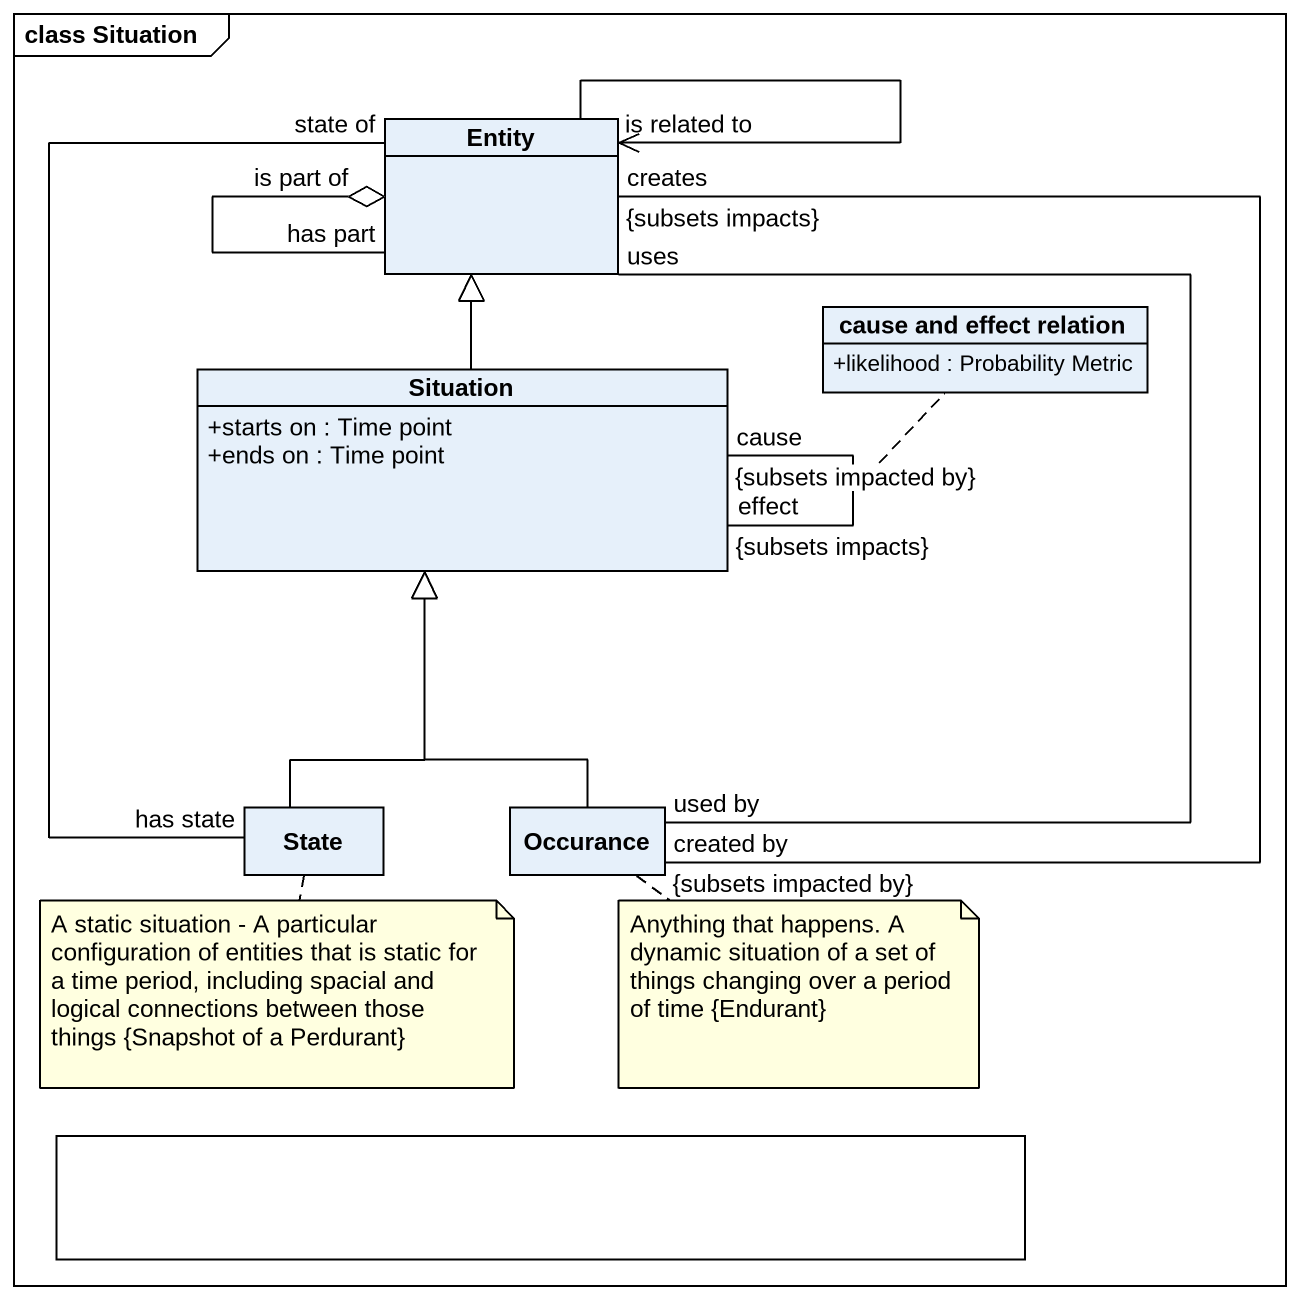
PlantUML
@startuml
mainframe class Situation
allowmixing
hide circle
hide empty members
skinparam classAttributeIconSize 0
class "Entity" as Entity_
class Situation {
  +starts on : Time point
  +ends on : Time point
}
class "cause and effect relation" as cause_and_effect_relation {
  +likelihood : Probability Metric
}
class "State" as State_
class Occurance
rectangle " " as rectangle1
Entity_ "is part of" o-- "has part" Entity_
Entity_ --> "is related to" Entity_
Situation -up-|> Entity_
Situation "effect\n{subsets impacts}" -- "cause\n{subsets impacted by}" Situation
(Situation, Situation) .. cause_and_effect_relation
State_ "has state" -up- "state of" Entity_
State_ -up-|> Situation
Occurance "created by\n{subsets impacted by}" -up- "creates\n{subsets impacts}" Entity_
Occurance "used by" -up- "uses" Entity_
Occurance -up-|> Situation
note bottom of State_ : A static situation - A particular configuration of entities that is static for a time period, including spacial and logical connections between those things {Snapshot of a Perdurant}
note bottom of Occurance : Anything that happens. A dynamic situation of a set of things changing over a period of time {Endurant}
@enduml
